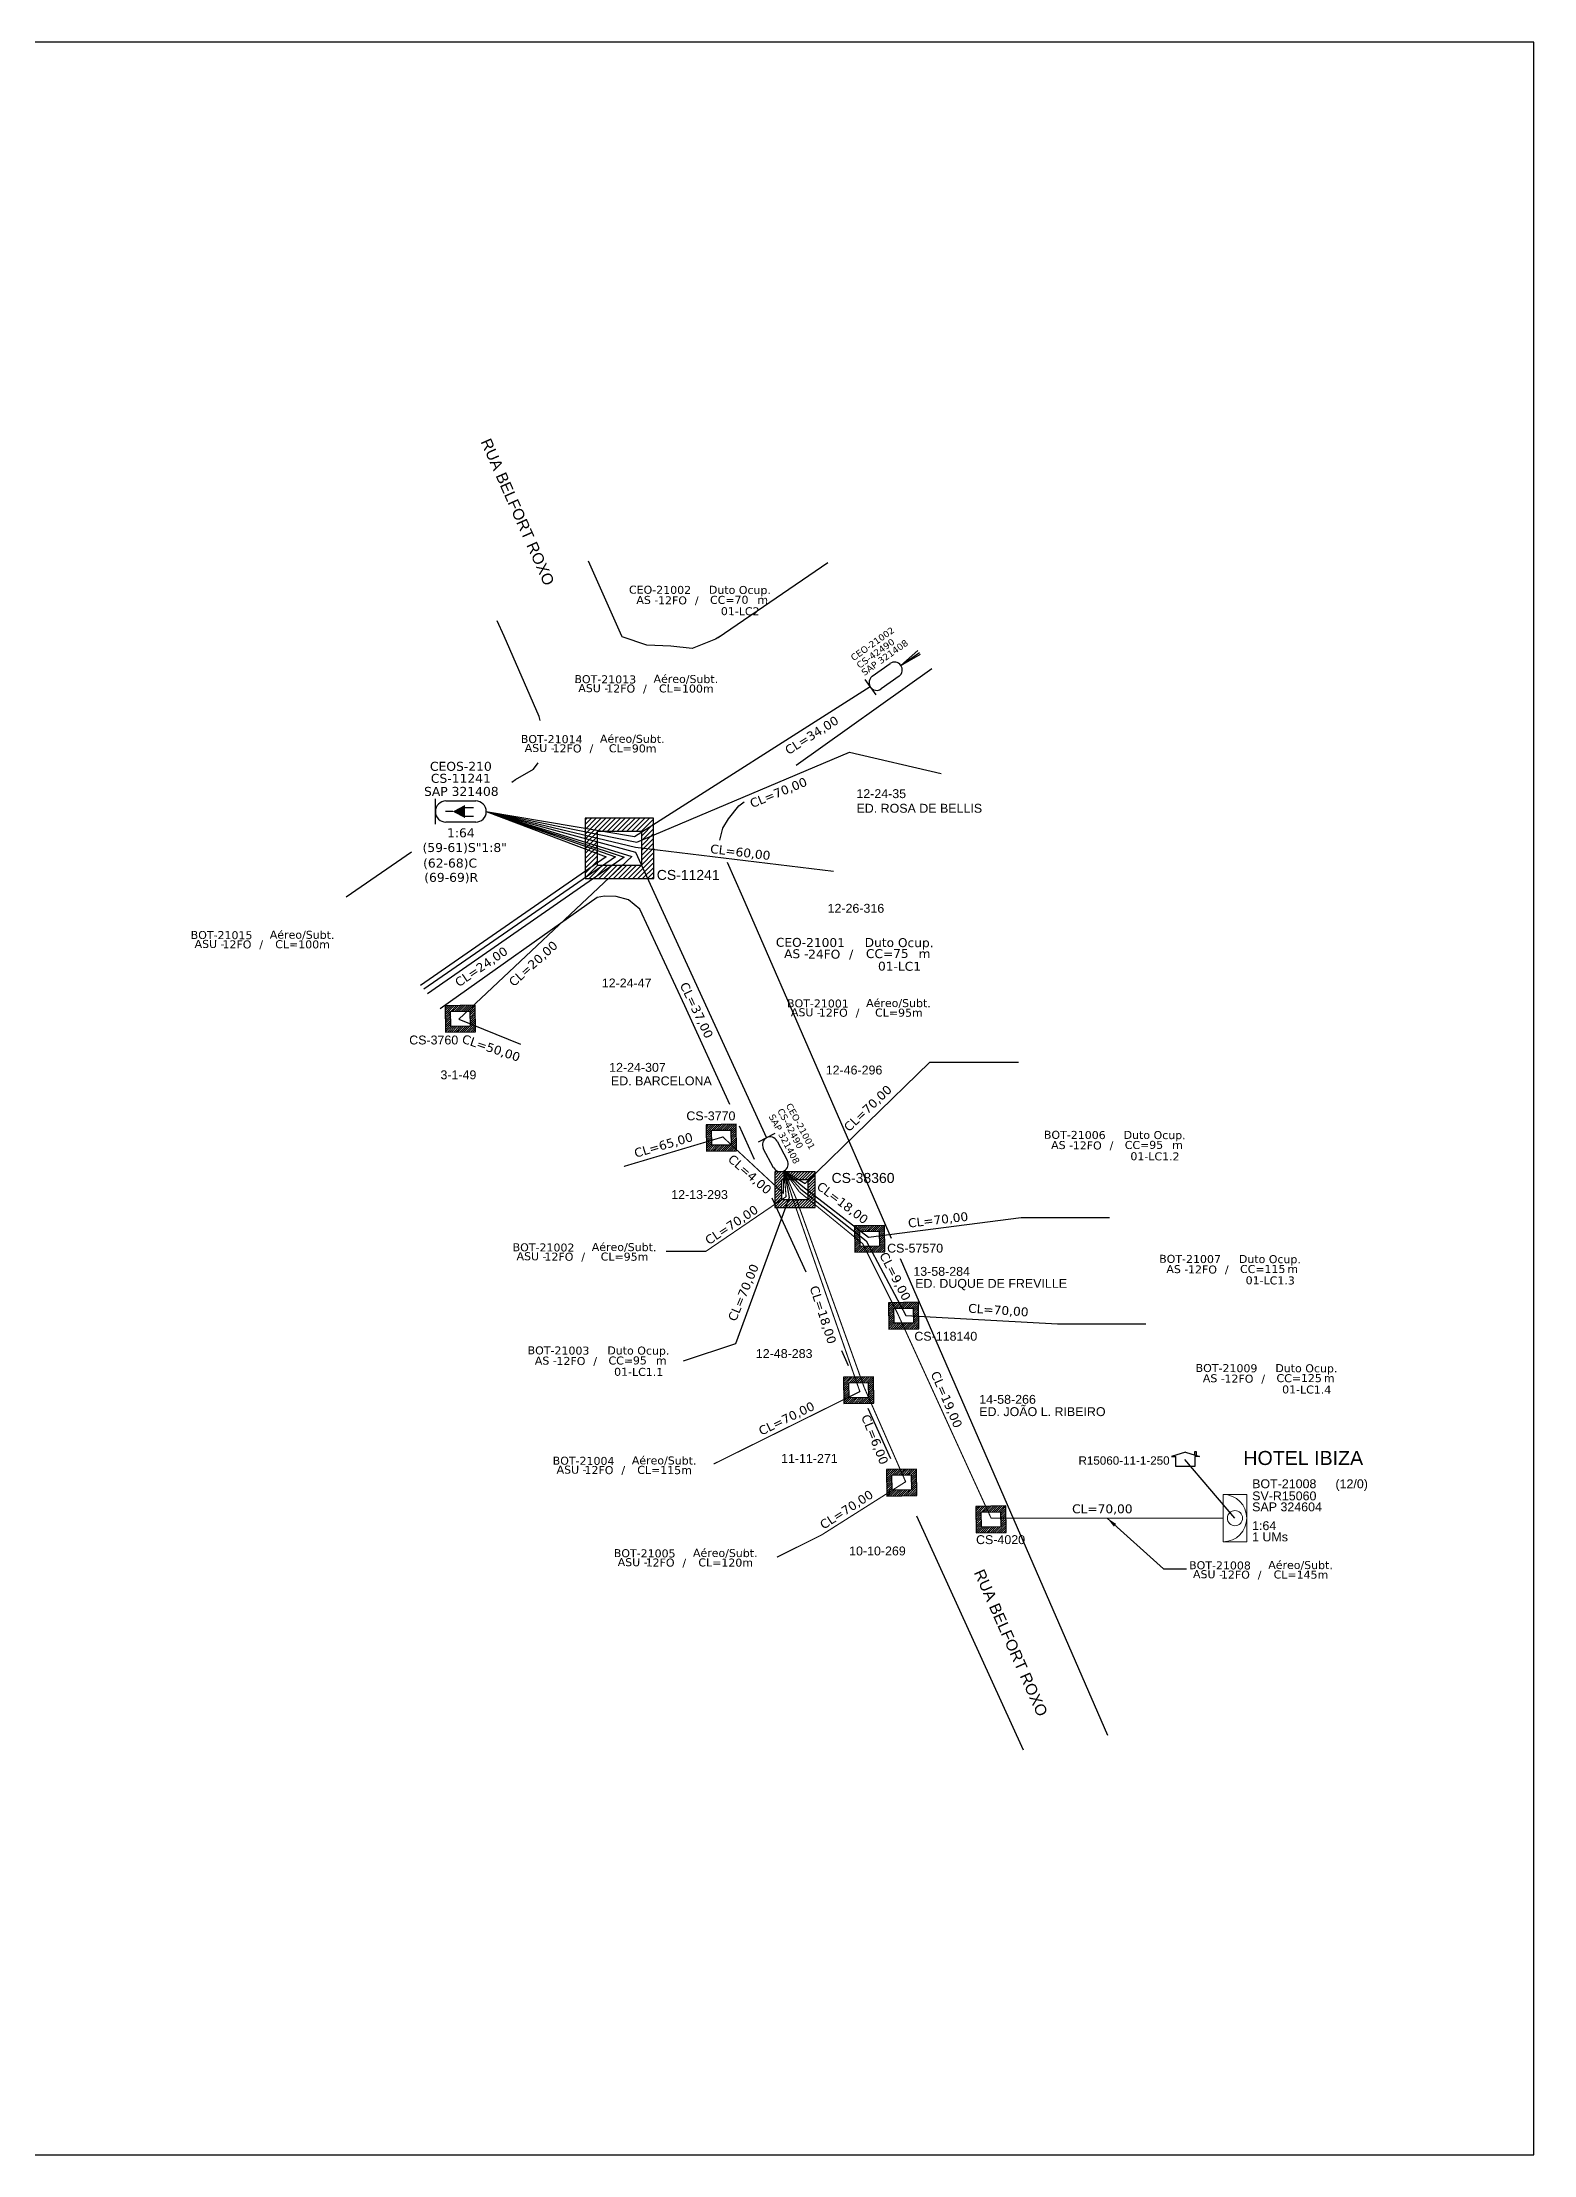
# Model space of a CAD drawing. Extents: x -89 to 1641, y 705 to 1299.
# Drawn here: x 330 to 749, y 705 to 1299 of the extents above; entities that cross this region are included whole.
import ezdxf
from ezdxf.enums import TextEntityAlignment as Align

# ---------------------------------------------------------------- set-up
doc = ezdxf.new("R2010")
doc.units = 0
for name, color, linetype in [('10.1-Caixas Subterrâneas', 5, 'Continuous'), ('20.4-CEOS', 1, 'Continuous'), ('20.5-CEO', 1, 'Continuous'), ('CAP_A_INSTALAR', 1, 'Continuous'), ('CELULAS_GPON', 7, 'Continuous'), ('label_cabos', 7, 'Continuous'), ('Legenda', 1, 'Continuous'), ('LOGRADOURO', 5, 'Continuous'), ('MUB', 252, 'Continuous'), ('surveys', 7, 'Continuous'), ('surveys legendas', 7, 'Continuous')]:
    doc.layers.add(name, color=color, linetype=linetype)
doc.layers.add("20.0-LEGENDA DOS CDO'S", color=1, linetype='Continuous', lineweight=0)
doc.layers.add('20.1-CDO_INTERIOR', color=1, linetype='Continuous', lineweight=0)
doc.layers.add('EXTRA', color=50, linetype='Continuous', plot=False)
doc.styles.add('ARIAL', font='arial.ttf')
doc.styles.add('siredit', font='verdana.ttf')
doc.styles.get("Standard").update_dxf_attribs({"font": 'arial.ttf'})
doc.linetypes.add('FENCELINE1', pattern='A,0.25,-0.1,[133,ltypeshp.shx,S=0.1,R=0,X=-0.1,Y=0],-0.1,1', length=1.45)
doc.dimstyles.get("Standard").update_dxf_attribs({"dimtxt": 0.18, "dimasz": 0.18, "dimexe": 0.18, "dimexo": 0.0625, "dimgap": 0.09, "dimtad": 0, "dimtih": 1, "dimtoh": 1, "dimdec": 4, "dimzin": 0, "dimdsep": 46, "dimtxsty": 'Standard', "dimcen": 0.09, "dimadec": 0, "dimazin": 0, "dimtfac": 1, "dimtdec": 4, "dimtofl": 0, "dimtmove": 0, "dimatfit": 3, "dimfxl": 0, "dimtolj": 1, "dimtzin": 0, "dimarcsym": 0})

# ---------------------------------------------------------------- blocks, each defined once
blk = doc.blocks.new('*X10')
at = {"color": 0, "linetype": 'Continuous'}
for p, q in [((-1.25, 0.34099), (-0.49099, 1.1)), ((-1.25, 0.517767), (-0.667767, 1.1)), ((-1.25, 0.694544), (-0.844544, 1.1)), ((-1.25, 0.87132), (-1.02132, 1.1)), ((-1.25, 1.048097), (-1.198097, 1.1)), ((-0.789214, 0.625), (-0.314214, 1.1)), ((-0.612437, 0.625), (-0.137437, 1.1)), ((-0.43566, 0.625), (0.03934, 1.1)), ((-0.258883, 0.625), (0.216117, 1.1)), ((-0.082107, 0.625), (0.392893, 1.1)), ((0.09467, 0.625), (0.56967, 1.1)), ((0.271447, 0.625), (0.746447, 1.1)), ((0.448223, 0.625), (0.923223, 1.1)), ((0.625, 0.625), (1.1, 1.1)), ((0.801777, 0.625), (1.25, 1.073223)), ((0.8035, 0.449947), (1.25, 0.896447)), ((-1.25, 0.164214), (-0.8035, 0.610714)), ((-1.25, -0.012563), (-0.8035, 0.433937)), ((-1.25, -0.18934), (-0.8035, 0.25716)), ((-1.25, -0.366117), (-0.8035, 0.080383)), ((0.8035, 0.27317), (1.25, 0.71967)), ((0.8035, 0.096393), (1.25, 0.542893)), ((0.8035, -0.080383), (1.25, 0.366117)), ((0.8035, -0.25716), (1.25, 0.18934)), ((0.8035, -0.433937), (1.25, 0.012563)), ((-1.25, -0.542893), (-0.8035, -0.096393)), ((-1.25, -0.71967), (-0.8035, -0.27317)), ((-1.25, -0.896447), (-0.8035, -0.449947)), ((-1.25, -1.073223), (-0.801777, -0.625)), ((-1.1, -1.1), (-0.625, -0.625)), ((-0.923223, -1.1), (-0.448223, -0.625)), ((-0.746447, -1.1), (-0.271447, -0.625)), ((-0.56967, -1.1), (-0.09467, -0.625)), ((-0.392893, -1.1), (0.082107, -0.625)), ((-0.216117, -1.1), (0.258883, -0.625)), ((-0.03934, -1.1), (0.43566, -0.625)), ((0.137437, -1.1), (0.612437, -0.625)), ((0.314214, -1.1), (0.789214, -0.625)), ((0.49099, -1.1), (1.25, -0.34099)), ((0.667767, -1.1), (1.25, -0.517767)), ((0.8035, -0.610714), (1.25, -0.164214)), ((0.844544, -1.1), (1.25, -0.694544)), ((1.02132, -1.1), (1.25, -0.87132)), ((1.198097, -1.1), (1.25, -1.048097))]:
    blk.add_line(p, q, dxfattribs=at)
blk = doc.blocks.new('MANHOLE_MQ')
at = {"color": 0, "linetype": 'Continuous'}
for p, q in [((0.00000623, 0.00000569), (-0.00000627, 0.00000569)), ((-0.00000627, 0.00000569), (-0.00000627, -0.00000531)), ((0.00000623, -0.00000531), (0.00000623, 0.00000569)), ((-0.00000404, 0.00000331), (0.00000399, 0.00000331)), ((-0.00000404, -0.00000294), (-0.00000404, 0.00000331)), ((0.00000399, 0.00000331), (0.00000399, -0.00000294)), ((0.00000399, -0.00000294), (-0.00000404, -0.00000294)), ((0.00000399, -0.00000294), (0.00000399, -0.00000294)), ((-0.00000627, -0.00000531), (0.00000623, -0.00000531))]:
    blk.add_line(p, q, dxfattribs=at)
at = {"color": 0, "linetype": 'Continuous', "xscale": 5e-06, "yscale": 5e-06, "zscale": 1e-05}
blk.add_blockref('*X10', (-0.00000002, 0.00000019), dxfattribs=at)
blk = doc.blocks.new('*U16')
at = {"layer": '20.4-CEOS', "color": 7, "style": 'siredit'}
for tag, p in [('FIBRAS_SPLITTER', (0, 0)), ('FIBRAS_TOP_C', (0, -4.13)), ('RESERVA_FINAIS', (0, -5.46))]:
    blk.add_attdef(tag, p, '', height=1.01, dxfattribs=at)
for tag, p, flags in [('ID_ATIVIDADE', (0, -6.77), 3), ('FATOR', (0, -8.09), 1), ('QTDE', (0, -9.4), 1), ('FID', (0, -10.71), 1)]:
    blk.add_attdef(tag, p, '', height=1.01, dxfattribs=dict(at, flags=flags))
blk = doc.blocks.new('LEGENDA DOS CABOS')
at = {"layer": 'EXTRA', "color": 0, "style": 'siredit'}
for tag, p in [('ID', (4.6, 0.97)), ('XX', (9.03, 0.97))]:
    blk.add_attdef(tag, text='', height=0.48, rotation=359.69, dxfattribs=at).set_placement(p, align=Align.MIDDLE_CENTER)
at = {"layer": 'Legenda', "color": 0, "style": 'siredit'}
for tag, p in [('TIPO_CABO', (1.31, 0)), ('CABO', (4.69, -0.05)), ('/', (6.81, -0.05)), ('METROS', (10.03, -0.05))]:
    blk.add_attdef(tag, text='', height=0.8, rotation=359.69, dxfattribs=at).set_placement(p, align=Align.MIDDLE_CENTER)
blk = doc.blocks.new('Inst CB DT OCUP CFOA-SM-AS-80-TS-24')
at = {"layer": 'label_cabos', "color": 0, "style": 'siredit'}
for tag, flags, p in [('ID_ATIVIDADE', 3, (1.31, 2.67)), ('FATOR', 1, (11.56, 2.55))]:
    blk.add_attdef(tag, text='', height=1, rotation=359.69, dxfattribs=dict(at, flags=flags)).set_placement(p, align=Align.MIDDLE_CENTER)
for tag, p in [('TIPO_CABO', (1.76, 0)), ('DESTINO_CABO', (3.13, 1.26)), ('CABO', (4.69, -0.05)), ('/', (7.71, -0.05)), ('LANCE', (10.91, 0)), ('TIPO_CABO', (13.11, 1.24)), ('UND', (15.96, 0)), ('FID', (13.15, -1.41))]:
    blk.add_attdef(tag, text='', height=1, rotation=359.69, dxfattribs=at).set_placement(p, align=Align.MIDDLE_CENTER)
blk.add_attdef('QTDE', (12.43, -0.47), '', height=1, rotation=359.69, dxfattribs=at)
blk = doc.blocks.new('SURVEY_SURVEY')
for p, q in [((0, 0.0000152), (-0.0000151, 0.0000108)), ((-0.0000151, 0.0000108), (-0.0000104, 0.0000108)), ((-0.0000103, 0), (-0.0000103, 0.0000108)), ((0.0000103, 0), (-0.0000103, 0)), ((0, 0.0000152), (0.0000151, 0.0000108)), ((0.0000101, 0.0000159), (0.0000117, 0.0000159)), ((0.0000101, 0.0000123), (0.0000101, 0.0000159)), ((0.0000151, 0.0000108), (0.0000103, 0.0000108)), ((0.0000103, 0.0000108), (0.0000103, 0)), ((0.0000117, 0.0000159), (0.0000117, 0.0000119))]:
    blk.add_line(p, q)

msp = doc.modelspace()

# ---------------------------------------------------------------- linework, layer by layer
msp.add_lwpolyline([(-89.32, 705.02), (749.25, 705.02), (749.25, 1299.02), (-89.32, 1299.02), (-89.32, 705.02)])
at = {"color": 4, "ltscale": 0.5, "elevation": 0.31}
msp.add_lwpolyline([(665.26, 884.03), (651.15, 900.47)], dxfattribs=at)
at = {"layer": '20.1-CDO_INTERIOR', "color": 1, "lineweight": 18, "elevation": 0.31}
msp.add_lwpolyline([(668.58, 877.39), (668.58, 890.67), (661.94, 890.68), (661.93, 877.4)], close=True, dxfattribs=at)
at = {"layer": '20.1-CDO_INTERIOR', "color": 1, "lineweight": 18}
msp.add_circle((665.26, 884.03, 0.31), 2.13, dxfattribs=at)
msp.add_arc((661.94, 884.04, 0.31), 6.64, 269.97241, 89.97241, dxfattribs=at)
at = {"layer": '20.4-CEOS', "color": 7}
for p, q in [((443.46, 1085.69), (451.82, 1085.69)), ((451.82, 1079.73), (443.46, 1079.73))]:
    msp.add_line(p, q, dxfattribs=at)
for points in [[(440.48, 1079.12), (440.48, 1086.3)], [(445.34, 1082.71), (443.33, 1082.71)], [(448.63, 1083.89), (451.17, 1083.89)], [(448.63, 1081.41), (451.17, 1081.41)]]:
    msp.add_lwpolyline(points, dxfattribs=at)
msp.add_lwpolyline([(445.34, 1082.71, 0, 3.68, 0), (448.79, 1082.71, 3.68, 3.68, 0)], format="xyseb", dxfattribs=at)
for centre, start, end in [((443.46, 1082.71), 90, 270), ((451.82, 1082.71), 270, 90)]:
    msp.add_arc(centre, 2.98, start, end, dxfattribs=at)
at = {"layer": '20.5-CEO', "color": 7}
for p, q in [((563.29, 1120.75), (568.29, 1124.31)), ((570.82, 1120.75), (565.82, 1117.19))]:
    msp.add_line(p, q, dxfattribs=at)
at = {"layer": '20.5-CEO', "color": 5}
for p, q in [((535.56, 982.57), (532.66, 987.98)), ((536.52, 990.05), (539.41, 984.64))]:
    msp.add_line(p, q, dxfattribs=at)
at = {"layer": '20.5-CEO', "color": 7}
msp.add_lwpolyline([(561.24, 1119.85), (564.3, 1115.55)], dxfattribs=at)
at = {"layer": '20.5-CEO', "color": 5}
msp.add_lwpolyline([(535.88, 992.19), (531.23, 989.7)], dxfattribs=at)
at = {"layer": '20.5-CEO', "color": 7}
for centre, start, end in [((569.55, 1122.53), 305.45351, 125.45351), ((564.56, 1118.97), 125.45351, 305.45351)]:
    msp.add_arc(centre, 2.19, start, end, dxfattribs=at)
at = {"layer": '20.5-CEO', "color": 5}
for centre, start, end in [((534.59, 989.02), 28.15027, 208.15027), ((537.49, 983.61), 208.15027, 28.15027)]:
    msp.add_arc(centre, 2.19, start, end, dxfattribs=at)
at = {"layer": 'CAP_A_INSTALAR', "color": 7, "linetype": 'FENCELINE1', "ltscale": 5, "elevation": 0.31}
for points in [[(571.34, 1123.8), (576.09, 1127.97)], [(571.34, 1123.8), (576.53, 1127.41)], [(454.8, 1082.71), (496.48, 1075.68), (562.67, 1117.86)], [(454.8, 1082.71), (488.53, 1070.02), (436.28, 1033.83)], [(454.8, 1082.71), (496.76, 1071.28), (533.57, 990.95)], [(538.52, 981.68), (544.47, 978.1), (579.52, 1012.26), (604.45, 1012.27)], [(538.52, 981.68), (539.97, 974.16), (524.87, 933.06), (510.18, 928.16)], [(538.49, 981.66), (543.73, 977.31), (562.24, 963.05), (605.14, 968.53), (629.99, 968.53)], [(538.52, 981.68), (543.2, 976.5), (561.58, 961.97), (572.73, 940.96), (615.39, 938.65), (640.24, 938.65)]]:
    msp.add_lwpolyline(points, dxfattribs=at)
at = {"layer": 'CAP_A_INSTALAR', "color": 8, "linetype": 'FENCELINE1', "ltscale": 5, "elevation": 0.31}
for points in [[(571.34, 1123.8), (576.9, 1126.94)], [(454.8, 1082.71), (497.13, 1074.11), (556.85, 1099.44), (582.63, 1093.42)], [(454.8, 1082.71), (491.09, 1069.96), (437.19, 1032.75)], [(454.8, 1082.71), (493.57, 1069.85), (438.29, 1031.44)], [(454.8, 1082.71), (495.72, 1070.1), (447.08, 1024.29), (464.43, 1017.32)], [(454.8, 1082.71), (496.76, 1072.68), (552.39, 1065.99)]]:
    msp.add_lwpolyline(points, dxfattribs=at)
at = {"layer": 'CAP_A_INSTALAR', "color": 8, "linetype": 'FENCELINE1', "ltscale": 2, "const_width": 0.312, "elevation": 0.31}
for points in [[(538.49, 981.66), (538.28, 975.39), (521.29, 991.21), (493.47, 982.92)], [(538.49, 981.66), (539.07, 974.42), (516.52, 959.05), (505.27, 959.05)], [(538.49, 981.66), (540.83, 974.17), (559.81, 919.61), (518.72, 899.25)], [(538.52, 981.68), (541.75, 974.27), (561.05, 920.72), (572.68, 894.26), (548.99, 879.26)], [(548.99, 879.26), (536.51, 873.06)]]:
    msp.add_lwpolyline(points, dxfattribs=at)
at = {"layer": 'CAP_A_INSTALAR', "color": 1, "linetype": 'FENCELINE1', "ltscale": 5, "const_width": 0.312, "elevation": 0.31}
for points in [[(538.49, 981.66), (542.76, 975.8), (560.58, 961.22), (570.45, 941.49), (596.69, 884.04)], [(596.69, 884.04), (661.94, 884.04)]]:
    msp.add_lwpolyline(points, dxfattribs=at)
at = {"layer": 'MUB'}
for points in [[(492.86, 1132.03), (483.53, 1153.07)], [(550.82, 1152.6), (519.93, 1131.59)], [(459.77, 1132.03), (457.88, 1136.38)], [(469.9, 1108.33), (469.64, 1109.43), (459.77, 1132.03)], [(520.61, 1132.03), (519.25, 1131.15), (512.64, 1128.54), (506.67, 1129.18), (499.93, 1129.45), (492.97, 1131.79), (492.86, 1132.03)], [(541.9, 1095.77), (580.04, 1122.93)], [(461.99, 1091), (463.03, 1091.73), (468.02, 1094.61), (469.38, 1096.42)], [(520.48, 1074.7), (521.3, 1078), (522.85, 1080.69), (525.78, 1084.29)], [(525.78, 1084.29), (527.33, 1085.4)], [(415.39, 1058.71), (433.73, 1071.42)], [(568.7, 962.67), (526.93, 1058.67), (522.63, 1068.37)], [(523.21, 1000.32), (510.56, 1028.1), (497.98, 1055.29), (494.73, 1057.87), (491.32, 1058.83), (488.01, 1058.89), (485.96, 1058.54), (441.86, 1027.19)], [(530.23, 984.89), (525.97, 994.25)], [(544.67, 953.16), (535.19, 973.98)], [(629.52, 822.91), (571.2, 956.95)], [(556.66, 926.81), (554.73, 931.05)], [(568.52, 900.75), (562.1, 914.86)], [(605.82, 818.81), (575.87, 884.6)]]:
    msp.add_lwpolyline(points, dxfattribs=at)

# ---------------------------------------------------------------- block references
at = {"layer": '10.1-Caixas Subterrâneas', "color": 30}
for p, xscale, yscale, zscale, rotation in [((492.18, 1072.63), 1540905.284499836, 1540905.284499837, 1540905.284499837, 180.0191175169922), ((447.49, 1024.58), 675391.3147051662, 675391.314705166, 675391.314705166, 180.7559824657938), ((520.85, 991.13), 675391.3147051662, 675391.314705166, 675391.314705166, 180.7559824657938), ((541.54, 976.53), 911778.2748519746, 911778.2748519746, 911778.2748519746, 180.0191175169922), ((562.55, 962.7), 675391.3147051662, 675391.314705166, 675391.314705166, 180.7559824657938), ((572.12, 941.08), 675391.3147051662, 675391.314705166, 675391.314705166, 180.7559824657938), ((559.45, 920.15), 675391.3147051662, 675391.314705166, 675391.314705166, 180.7559824657938), ((571.52, 894.15), 675391.3147051662, 675391.314705166, 675391.314705166, 180.7559824657938), ((596.65, 883.8), 675391.3147051662, 675391.314705166, 675391.314705166, 180.7559824657938)]:
    msp.add_blockref('MANHOLE_MQ', p, dxfattribs=dict(at, xscale=xscale, yscale=yscale, zscale=zscale, rotation=rotation))
at = {"layer": '20.4-CEOS', "color": 0, "lineweight": 0}
ref = msp.add_blockref('*U16', (436.86, 1071.33), dxfattribs=dict(at, xscale=2.5, yscale=2.5, zscale=2.5))
ref.add_attrib('FIBRAS_SPLITTER', '(59-61)S"1:8"', (436.86, 1071.33), dxfattribs={"color": 7, "height": 2.5242, "style": 'siredit'})
ref.add_attrib('FIBRAS_TOP_C', '(62-68)C', (437.02, 1066.96), dxfattribs={"color": 7, "height": 2.524, "style": 'siredit'})
ref.add_attrib('RESERVA_FINAIS', '(69-69)R', (437.34, 1062.94), dxfattribs={"color": 7, "height": 2.524, "style": 'siredit'})
at = {"layer": 'label_cabos', "color": 0, "lineweight": 0}
ref = msp.add_blockref('Inst CB DT OCUP CFOA-SM-AS-80-TS-24', (496.59, 1142.22), dxfattribs=dict(at, xscale=2.25, yscale=2.25, zscale=2.25))
ref.add_attrib('DESTINO_CABO', 'CEO-21002', dxfattribs={"color": 0, "height": 2.25, "rotation": 359.69001, "style": 'siredit'}).set_placement((503.64, 1145.06), align=Align.MIDDLE_CENTER)
ref.add_attrib('CABO', '12FO', dxfattribs={"color": 0, "height": 2.25, "rotation": 359.69001, "style": 'siredit'}).set_placement((507.14, 1142.1), align=Align.MIDDLE_CENTER)
ref.add_attrib('TIPO_CABO', 'Duto Ocup.', dxfattribs={"color": 0, "height": 2.25, "rotation": 359.69001, "style": 'siredit'}).set_placement((526.09, 1145.02), align=Align.MIDDLE_CENTER)
ref.add_attrib('/', '/', dxfattribs={"color": 0, "height": 2.25, "rotation": 359.69001, "style": 'siredit'}).set_placement((513.95, 1142.1), align=Align.MIDDLE_CENTER)
ref.add_attrib('TIPO_CABO', 'AS - ', dxfattribs={"color": 0, "height": 2.25, "rotation": 359.69001, "style": 'siredit'}).set_placement((500.56, 1142.21), align=Align.MIDDLE_CENTER)
ref.add_attrib('FID', '01-LC2', dxfattribs={"color": 0, "height": 2.25, "rotation": 359.69001, "style": 'siredit'}).set_placement((526.17, 1139.04), align=Align.MIDDLE_CENTER)
ref.add_attrib('LANCE', 'CC=', dxfattribs={"color": 0, "height": 2.25, "rotation": 359.69001, "style": 'siredit'}).set_placement((521.14, 1142.22), align=Align.MIDDLE_CENTER)
ref.add_attrib('QTDE', '70', (524.56, 1141.15), dxfattribs={"color": 0, "height": 2.25, "rotation": 359.69001, "style": 'siredit'})
ref.add_attrib('UND', 'm', dxfattribs={"color": 0, "height": 2.25, "rotation": 359.69001, "style": 'siredit'}).set_placement((532.51, 1142.22), align=Align.MIDDLE_CENTER)
ref = msp.add_blockref('LEGENDA DOS CABOS', (478.71, 1116.23), dxfattribs=dict(at, xscale=2.25, yscale=2.25, zscale=2.25))
ref.add_attrib('ID', 'BOT-21013', dxfattribs={"color": 0, "height": 2.25, "rotation": 359.69001, "style": 'siredit'}).set_placement((488.25, 1119.9), align=Align.MIDDLE_CENTER)
ref.add_attrib('CABO', '12FO', dxfattribs={"color": 0, "height": 2.25, "rotation": 359.69001, "style": 'siredit'}).set_placement((492.58, 1117.3), align=Align.MIDDLE_CENTER)
ref.add_attrib('METROS', 'CL=100m', dxfattribs={"color": 0, "height": 2.25, "rotation": 359.69001, "style": 'siredit'}).set_placement((511.02, 1117.3), align=Align.MIDDLE_CENTER)
ref.add_attrib('XX', 'Aéreo/Subt.', dxfattribs={"color": 0, "height": 2.25, "rotation": 359.69001, "style": 'siredit'}).set_placement((510.9, 1119.99), align=Align.MIDDLE_CENTER)
ref.add_attrib('/', '/', dxfattribs={"color": 0, "height": 2.25, "rotation": 359.69001, "style": 'siredit'}).set_placement((499.39, 1117.3), align=Align.MIDDLE_CENTER)
ref.add_attrib('TIPO_CABO', 'ASU -', dxfattribs={"color": 0, "height": 2.25, "rotation": 359.69001, "style": 'siredit'}).set_placement((484.87, 1117.4), align=Align.MIDDLE_CENTER)
ref = msp.add_blockref('LEGENDA DOS CABOS', (463.64, 1099.4), dxfattribs=dict(at, xscale=2.25, yscale=2.25, zscale=2.25))
ref.add_attrib('ID', 'BOT-21014', dxfattribs={"color": 0, "height": 2.25, "rotation": 359.69001, "style": 'siredit'}).set_placement((473.18, 1103.07), align=Align.MIDDLE_CENTER)
ref.add_attrib('CABO', '12FO', dxfattribs={"color": 0, "height": 2.25, "rotation": 359.69001, "style": 'siredit'}).set_placement((477.5, 1100.47), align=Align.MIDDLE_CENTER)
ref.add_attrib('METROS', 'CL=90m', dxfattribs={"color": 0, "height": 2.25, "rotation": 359.69001, "style": 'siredit'}).set_placement((495.94, 1100.47), align=Align.MIDDLE_CENTER)
ref.add_attrib('XX', 'Aéreo/Subt.', dxfattribs={"color": 0, "height": 2.25, "rotation": 359.69001, "style": 'siredit'}).set_placement((495.83, 1103.17), align=Align.MIDDLE_CENTER)
ref.add_attrib('/', '/', dxfattribs={"color": 0, "height": 2.25, "rotation": 359.69001, "style": 'siredit'}).set_placement((484.32, 1100.47), align=Align.MIDDLE_CENTER)
ref.add_attrib('TIPO_CABO', 'ASU -', dxfattribs={"color": 0, "height": 2.25, "rotation": 359.69001, "style": 'siredit'}).set_placement((469.8, 1100.58), align=Align.MIDDLE_CENTER)
ref = msp.add_blockref('LEGENDA DOS CABOS', (370.83, 1044.3), dxfattribs=dict(at, xscale=2.25, yscale=2.25, zscale=2.25))
ref.add_attrib('ID', 'BOT-21015', dxfattribs={"color": 0, "height": 2.25, "rotation": 359.69001, "style": 'siredit'}).set_placement((380.37, 1047.97), align=Align.MIDDLE_CENTER)
ref.add_attrib('CABO', '12FO', dxfattribs={"color": 0, "height": 2.25, "rotation": 359.69001, "style": 'siredit'}).set_placement((384.7, 1045.37), align=Align.MIDDLE_CENTER)
ref.add_attrib('METROS', 'CL=100m', dxfattribs={"color": 0, "height": 2.25, "rotation": 359.69001, "style": 'siredit'}).set_placement((403.14, 1045.37), align=Align.MIDDLE_CENTER)
ref.add_attrib('XX', 'Aéreo/Subt.', dxfattribs={"color": 0, "height": 2.25, "rotation": 359.69001, "style": 'siredit'}).set_placement((403.02, 1048.07), align=Align.MIDDLE_CENTER)
ref.add_attrib('/', '/', dxfattribs={"color": 0, "height": 2.25, "rotation": 359.69001, "style": 'siredit'}).set_placement((391.51, 1045.37), align=Align.MIDDLE_CENTER)
ref.add_attrib('TIPO_CABO', 'ASU -', dxfattribs={"color": 0, "height": 2.25, "rotation": 359.69001, "style": 'siredit'}).set_placement((377, 1045.48), align=Align.MIDDLE_CENTER)
ref = msp.add_blockref('Inst CB DT OCUP CFOA-SM-AS-80-TS-24', (538.08, 1042.74), dxfattribs=dict(at, xscale=2.5, yscale=2.5, zscale=2.5))
ref.add_attrib('DESTINO_CABO', 'CEO-21001', dxfattribs={"color": 0, "height": 2.5, "rotation": 359.69001, "style": 'siredit'}).set_placement((545.9, 1045.9), align=Align.MIDDLE_CENTER)
ref.add_attrib('CABO', '24FO', dxfattribs={"color": 0, "height": 2.5, "rotation": 359.69001, "style": 'siredit'}).set_placement((549.79, 1042.61), align=Align.MIDDLE_CENTER)
ref.add_attrib('TIPO_CABO', 'Duto Ocup.', dxfattribs={"color": 0, "height": 2.5, "rotation": 359.69001, "style": 'siredit'}).set_placement((570.85, 1045.86), align=Align.MIDDLE_CENTER)
ref.add_attrib('/', '/', dxfattribs={"color": 0, "height": 2.5, "rotation": 359.69001, "style": 'siredit'}).set_placement((557.36, 1042.61), align=Align.MIDDLE_CENTER)
ref.add_attrib('TIPO_CABO', 'AS - ', dxfattribs={"color": 0, "height": 2.5, "rotation": 359.69001, "style": 'siredit'}).set_placement((542.48, 1042.73), align=Align.MIDDLE_CENTER)
ref.add_attrib('FID', '01-LC1', dxfattribs={"color": 0, "height": 2.5, "rotation": 359.69001, "style": 'siredit'}).set_placement((570.95, 1039.21), align=Align.MIDDLE_CENTER)
ref.add_attrib('LANCE', 'CC=', dxfattribs={"color": 0, "height": 2.5, "rotation": 359.69001, "style": 'siredit'}).set_placement((565.35, 1042.75), align=Align.MIDDLE_CENTER)
ref.add_attrib('QTDE', '75', (569.15, 1041.56), dxfattribs={"color": 0, "height": 2.5, "rotation": 359.69001, "style": 'siredit'})
ref.add_attrib('UND', 'm', dxfattribs={"color": 0, "height": 2.5, "rotation": 359.69001, "style": 'siredit'}).set_placement((577.99, 1042.75), align=Align.MIDDLE_CENTER)
ref = msp.add_blockref('LEGENDA DOS CABOS', (538.47, 1025.09), dxfattribs=dict(at, xscale=2.25, yscale=2.25, zscale=2.25))
ref.add_attrib('ID', 'BOT-21001', dxfattribs={"color": 0, "height": 2.25, "rotation": 359.69001, "style": 'siredit'}).set_placement((548.01, 1028.76), align=Align.MIDDLE_CENTER)
ref.add_attrib('CABO', '12FO', dxfattribs={"color": 0, "height": 2.25, "rotation": 359.69001, "style": 'siredit'}).set_placement((552.34, 1026.16), align=Align.MIDDLE_CENTER)
ref.add_attrib('METROS', 'CL=95m', dxfattribs={"color": 0, "height": 2.25, "rotation": 359.69001, "style": 'siredit'}).set_placement((570.78, 1026.16), align=Align.MIDDLE_CENTER)
ref.add_attrib('XX', 'Aéreo/Subt.', dxfattribs={"color": 0, "height": 2.25, "rotation": 359.69001, "style": 'siredit'}).set_placement((570.66, 1028.86), align=Align.MIDDLE_CENTER)
ref.add_attrib('/', '/', dxfattribs={"color": 0, "height": 2.25, "rotation": 359.69001, "style": 'siredit'}).set_placement((559.15, 1026.16), align=Align.MIDDLE_CENTER)
ref.add_attrib('TIPO_CABO', 'ASU -', dxfattribs={"color": 0, "height": 2.25, "rotation": 359.69001, "style": 'siredit'}).set_placement((544.64, 1026.27), align=Align.MIDDLE_CENTER)
ref = msp.add_blockref('Inst CB DT OCUP CFOA-SM-AS-80-TS-24', (613.18, 988.94), dxfattribs=dict(at, xscale=2.25, yscale=2.25, zscale=2.25))
ref.add_attrib('DESTINO_CABO', 'BOT-21006', dxfattribs={"color": 0, "height": 2.25, "rotation": 359.69001, "style": 'siredit'}).set_placement((620.23, 991.78), align=Align.MIDDLE_CENTER)
ref.add_attrib('CABO', '12FO', dxfattribs={"color": 0, "height": 2.25, "rotation": 359.69001, "style": 'siredit'}).set_placement((623.73, 988.83), align=Align.MIDDLE_CENTER)
ref.add_attrib('TIPO_CABO', 'Duto Ocup.', dxfattribs={"color": 0, "height": 2.25, "rotation": 359.69001, "style": 'siredit'}).set_placement((642.68, 991.75), align=Align.MIDDLE_CENTER)
ref.add_attrib('/', '/', dxfattribs={"color": 0, "height": 2.25, "rotation": 359.69001, "style": 'siredit'}).set_placement((630.54, 988.83), align=Align.MIDDLE_CENTER)
ref.add_attrib('TIPO_CABO', 'AS - ', dxfattribs={"color": 0, "height": 2.25, "rotation": 359.69001, "style": 'siredit'}).set_placement((617.15, 988.93), align=Align.MIDDLE_CENTER)
ref.add_attrib('FID', '01-LC1.2', dxfattribs={"color": 0, "height": 2.25, "rotation": 359.69001, "style": 'siredit'}).set_placement((642.77, 985.76), align=Align.MIDDLE_CENTER)
ref.add_attrib('LANCE', 'CC=', dxfattribs={"color": 0, "height": 2.25, "rotation": 359.69001, "style": 'siredit'}).set_placement((637.73, 988.95), align=Align.MIDDLE_CENTER)
ref.add_attrib('QTDE', '95', (641.15, 987.88), dxfattribs={"color": 0, "height": 2.25, "rotation": 359.69001, "style": 'siredit'})
ref.add_attrib('UND', 'm', dxfattribs={"color": 0, "height": 2.25, "rotation": 359.69001, "style": 'siredit'}).set_placement((649.1, 988.95), align=Align.MIDDLE_CENTER)
ref = msp.add_blockref('LEGENDA DOS CABOS', (461.34, 956.48), dxfattribs=dict(at, xscale=2.25, yscale=2.25, zscale=2.25))
ref.add_attrib('ID', 'BOT-21002', dxfattribs={"color": 0, "height": 2.25, "rotation": 359.69001, "style": 'siredit'}).set_placement((470.88, 960.15), align=Align.MIDDLE_CENTER)
ref.add_attrib('CABO', '12FO', dxfattribs={"color": 0, "height": 2.25, "rotation": 359.69001, "style": 'siredit'}).set_placement((475.21, 957.55), align=Align.MIDDLE_CENTER)
ref.add_attrib('METROS', 'CL=95m', dxfattribs={"color": 0, "height": 2.25, "rotation": 359.69001, "style": 'siredit'}).set_placement((493.65, 957.55), align=Align.MIDDLE_CENTER)
ref.add_attrib('XX', 'Aéreo/Subt.', dxfattribs={"color": 0, "height": 2.25, "rotation": 359.69001, "style": 'siredit'}).set_placement((493.53, 960.25), align=Align.MIDDLE_CENTER)
ref.add_attrib('/', '/', dxfattribs={"color": 0, "height": 2.25, "rotation": 359.69001, "style": 'siredit'}).set_placement((482.02, 957.55), align=Align.MIDDLE_CENTER)
ref.add_attrib('TIPO_CABO', 'ASU -', dxfattribs={"color": 0, "height": 2.25, "rotation": 359.69001, "style": 'siredit'}).set_placement((467.51, 957.66), align=Align.MIDDLE_CENTER)
ref = msp.add_blockref('Inst CB DT OCUP CFOA-SM-AS-80-TS-24', (645.58, 954.06), dxfattribs=dict(at, xscale=2.25, yscale=2.25, zscale=2.25))
ref.add_attrib('DESTINO_CABO', 'BOT-21007', dxfattribs={"color": 0, "height": 2.25, "rotation": 359.69001, "style": 'siredit'}).set_placement((652.63, 956.9), align=Align.MIDDLE_CENTER)
ref.add_attrib('CABO', '12FO', dxfattribs={"color": 0, "height": 2.25, "rotation": 359.69001, "style": 'siredit'}).set_placement((656.13, 953.95), align=Align.MIDDLE_CENTER)
ref.add_attrib('TIPO_CABO', 'Duto Ocup.', dxfattribs={"color": 0, "height": 2.25, "rotation": 359.69001, "style": 'siredit'}).set_placement((675.08, 956.86), align=Align.MIDDLE_CENTER)
ref.add_attrib('/', '/', dxfattribs={"color": 0, "height": 2.25, "rotation": 359.69001, "style": 'siredit'}).set_placement((662.94, 953.95), align=Align.MIDDLE_CENTER)
ref.add_attrib('TIPO_CABO', 'AS - ', dxfattribs={"color": 0, "height": 2.25, "rotation": 359.69001, "style": 'siredit'}).set_placement((649.55, 954.05), align=Align.MIDDLE_CENTER)
ref.add_attrib('FID', '01-LC1.3', dxfattribs={"color": 0, "height": 2.25, "rotation": 359.69001, "style": 'siredit'}).set_placement((675.17, 950.88), align=Align.MIDDLE_CENTER)
ref.add_attrib('LANCE', 'CC=', dxfattribs={"color": 0, "height": 2.25, "rotation": 359.69001, "style": 'siredit'}).set_placement((670.13, 954.07), align=Align.MIDDLE_CENTER)
ref.add_attrib('QTDE', '115', (673.55, 952.99), dxfattribs={"color": 0, "height": 2.25, "rotation": 359.69001, "style": 'siredit'})
ref.add_attrib('UND', 'm', dxfattribs={"color": 0, "height": 2.25, "rotation": 359.69001, "style": 'siredit'}).set_placement((681.5, 954.07), align=Align.MIDDLE_CENTER)
ref = msp.add_blockref('Inst CB DT OCUP CFOA-SM-AS-80-TS-24', (468.05, 928.33), dxfattribs=dict(at, xscale=2.25, yscale=2.25, zscale=2.25))
ref.add_attrib('DESTINO_CABO', 'BOT-21003', dxfattribs={"color": 0, "height": 2.25, "rotation": 359.69001, "style": 'siredit'}).set_placement((475.09, 931.17), align=Align.MIDDLE_CENTER)
ref.add_attrib('CABO', '12FO', dxfattribs={"color": 0, "height": 2.25, "rotation": 359.69001, "style": 'siredit'}).set_placement((478.59, 928.22), align=Align.MIDDLE_CENTER)
ref.add_attrib('TIPO_CABO', 'Duto Ocup.', dxfattribs={"color": 0, "height": 2.25, "rotation": 359.69001, "style": 'siredit'}).set_placement((497.54, 931.14), align=Align.MIDDLE_CENTER)
ref.add_attrib('/', '/', dxfattribs={"color": 0, "height": 2.25, "rotation": 359.69001, "style": 'siredit'}).set_placement((485.4, 928.22), align=Align.MIDDLE_CENTER)
ref.add_attrib('TIPO_CABO', 'AS - ', dxfattribs={"color": 0, "height": 2.25, "rotation": 359.69001, "style": 'siredit'}).set_placement((472.01, 928.32), align=Align.MIDDLE_CENTER)
ref.add_attrib('FID', '01-LC1.1', dxfattribs={"color": 0, "height": 2.25, "rotation": 359.69001, "style": 'siredit'}).set_placement((497.63, 925.15), align=Align.MIDDLE_CENTER)
ref.add_attrib('LANCE', 'CC=', dxfattribs={"color": 0, "height": 2.25, "rotation": 359.69001, "style": 'siredit'}).set_placement((492.59, 928.34), align=Align.MIDDLE_CENTER)
ref.add_attrib('QTDE', '95', (496.01, 927.27), dxfattribs={"color": 0, "height": 2.25, "rotation": 359.69001, "style": 'siredit'})
ref.add_attrib('UND', 'm', dxfattribs={"color": 0, "height": 2.25, "rotation": 359.69001, "style": 'siredit'}).set_placement((503.97, 928.34), align=Align.MIDDLE_CENTER)
ref = msp.add_blockref('Inst CB DT OCUP CFOA-SM-AS-80-TS-24', (655.83, 923.37), dxfattribs=dict(at, xscale=2.25, yscale=2.25, zscale=2.25))
ref.add_attrib('DESTINO_CABO', 'BOT-21009', dxfattribs={"color": 0, "height": 2.25, "rotation": 359.69001, "style": 'siredit'}).set_placement((662.88, 926.21), align=Align.MIDDLE_CENTER)
ref.add_attrib('CABO', '12FO', dxfattribs={"color": 0, "height": 2.25, "rotation": 359.69001, "style": 'siredit'}).set_placement((666.38, 923.25), align=Align.MIDDLE_CENTER)
ref.add_attrib('TIPO_CABO', 'Duto Ocup.', dxfattribs={"color": 0, "height": 2.25, "rotation": 359.69001, "style": 'siredit'}).set_placement((685.33, 926.17), align=Align.MIDDLE_CENTER)
ref.add_attrib('/', '/', dxfattribs={"color": 0, "height": 2.25, "rotation": 359.69001, "style": 'siredit'}).set_placement((673.19, 923.25), align=Align.MIDDLE_CENTER)
ref.add_attrib('TIPO_CABO', 'AS - ', dxfattribs={"color": 0, "height": 2.25, "rotation": 359.69001, "style": 'siredit'}).set_placement((659.8, 923.36), align=Align.MIDDLE_CENTER)
ref.add_attrib('FID', '01-LC1.4', dxfattribs={"color": 0, "height": 2.25, "rotation": 359.69001, "style": 'siredit'}).set_placement((685.42, 920.19), align=Align.MIDDLE_CENTER)
ref.add_attrib('LANCE', 'CC=', dxfattribs={"color": 0, "height": 2.25, "rotation": 359.69001, "style": 'siredit'}).set_placement((680.38, 923.38), align=Align.MIDDLE_CENTER)
ref.add_attrib('QTDE', '125', (683.8, 922.3), dxfattribs={"color": 0, "height": 2.25, "rotation": 359.69001, "style": 'siredit'})
ref.add_attrib('UND', 'm', dxfattribs={"color": 0, "height": 2.25, "rotation": 359.69001, "style": 'siredit'}).set_placement((691.75, 923.38), align=Align.MIDDLE_CENTER)
ref = msp.add_blockref('LEGENDA DOS CABOS', (472.6, 896.48), dxfattribs=dict(at, xscale=2.25, yscale=2.25, zscale=2.25))
ref.add_attrib('ID', 'BOT-21004', dxfattribs={"color": 0, "height": 2.25, "rotation": 359.69001, "style": 'siredit'}).set_placement((482.14, 900.15), align=Align.MIDDLE_CENTER)
ref.add_attrib('CABO', '12FO', dxfattribs={"color": 0, "height": 2.25, "rotation": 359.69001, "style": 'siredit'}).set_placement((486.47, 897.55), align=Align.MIDDLE_CENTER)
ref.add_attrib('METROS', 'CL=115m', dxfattribs={"color": 0, "height": 2.25, "rotation": 359.69001, "style": 'siredit'}).set_placement((504.91, 897.55), align=Align.MIDDLE_CENTER)
ref.add_attrib('XX', 'Aéreo/Subt.', dxfattribs={"color": 0, "height": 2.25, "rotation": 359.69001, "style": 'siredit'}).set_placement((504.79, 900.25), align=Align.MIDDLE_CENTER)
ref.add_attrib('/', '/', dxfattribs={"color": 0, "height": 2.25, "rotation": 359.69001, "style": 'siredit'}).set_placement((493.28, 897.55), align=Align.MIDDLE_CENTER)
ref.add_attrib('TIPO_CABO', 'ASU -', dxfattribs={"color": 0, "height": 2.25, "rotation": 359.69001, "style": 'siredit'}).set_placement((478.77, 897.66), align=Align.MIDDLE_CENTER)
ref = msp.add_blockref('LEGENDA DOS CABOS', (489.78, 870.47), dxfattribs=dict(at, xscale=2.25, yscale=2.25, zscale=2.25))
ref.add_attrib('ID', 'BOT-21005', dxfattribs={"color": 0, "height": 2.25, "rotation": 359.69001, "style": 'siredit'}).set_placement((499.32, 874.14), align=Align.MIDDLE_CENTER)
ref.add_attrib('CABO', '12FO', dxfattribs={"color": 0, "height": 2.25, "rotation": 359.69001, "style": 'siredit'}).set_placement((503.65, 871.54), align=Align.MIDDLE_CENTER)
ref.add_attrib('METROS', 'CL=120m', dxfattribs={"color": 0, "height": 2.25, "rotation": 359.69001, "style": 'siredit'}).set_placement((522.09, 871.54), align=Align.MIDDLE_CENTER)
ref.add_attrib('XX', 'Aéreo/Subt.', dxfattribs={"color": 0, "height": 2.25, "rotation": 359.69001, "style": 'siredit'}).set_placement((521.97, 874.23), align=Align.MIDDLE_CENTER)
ref.add_attrib('/', '/', dxfattribs={"color": 0, "height": 2.25, "rotation": 359.69001, "style": 'siredit'}).set_placement((510.46, 871.54), align=Align.MIDDLE_CENTER)
ref.add_attrib('TIPO_CABO', 'ASU -', dxfattribs={"color": 0, "height": 2.25, "rotation": 359.69001, "style": 'siredit'}).set_placement((495.94, 871.64), align=Align.MIDDLE_CENTER)
ref = msp.add_blockref('LEGENDA DOS CABOS', (651.51, 867.08), dxfattribs=dict(at, xscale=2.25, yscale=2.25, zscale=2.25))
ref.add_attrib('ID', 'BOT-21008', dxfattribs={"color": 0, "height": 2.25, "rotation": 359.69001, "style": 'siredit'}).set_placement((661.05, 870.75), align=Align.MIDDLE_CENTER)
ref.add_attrib('CABO', '12FO', dxfattribs={"color": 0, "height": 2.25, "rotation": 359.69001, "style": 'siredit'}).set_placement((665.37, 868.15), align=Align.MIDDLE_CENTER)
ref.add_attrib('METROS', 'CL=145m', dxfattribs={"color": 0, "height": 2.25, "rotation": 359.69001, "style": 'siredit'}).set_placement((683.81, 868.15), align=Align.MIDDLE_CENTER)
ref.add_attrib('XX', 'Aéreo/Subt.', dxfattribs={"color": 0, "height": 2.25, "rotation": 359.69001, "style": 'siredit'}).set_placement((683.7, 870.85), align=Align.MIDDLE_CENTER)
ref.add_attrib('/', '/', dxfattribs={"color": 0, "height": 2.25, "rotation": 359.69001, "style": 'siredit'}).set_placement((672.19, 868.15), align=Align.MIDDLE_CENTER)
ref.add_attrib('TIPO_CABO', 'ASU -', dxfattribs={"color": 0, "height": 2.25, "rotation": 359.69001, "style": 'siredit'}).set_placement((657.67, 868.26), align=Align.MIDDLE_CENTER)
at = {"layer": 'surveys', "color": 255, "xscale": 260289.7948756519, "yscale": 260289.7948756519, "zscale": 260289.7948756519}
msp.add_blockref('SURVEY_SURVEY', (651.34, 898.59, 0.41), dxfattribs=at)

# ---------------------------------------------------------------- texts
at = {"layer": '10.1-Caixas Subterrâneas', "color": 30, "style": 'ARIAL'}
for s, height, p in [('CS-11241', 2.812, (502.71, 1063.48)), ('CS-3760', 2.5, (433.12, 1017.22)), ('CS-3770', 2.5, (511.04, 995.89)), ('CS-38360', 2.812, (551.86, 978.28)), ('CS-57570', 2.5, (567.48, 958.69)), ('CS-118140', 2.5, (575.13, 933.92)), ('CS-4020', 2.5, (592.47, 876.73))]:
    msp.add_text(s, height=height, dxfattribs=at).set_placement(p)
at = {"layer": "20.0-LEGENDA DOS CDO'S", "color": 1, "ltscale": 0.5, "style": 'ARIAL'}
for s, p in [('SV-R15060', (670.1, 889.04, 0.31)), ('BOT-21008', (670.09, 892.45, 0.31)), ('SAP 324604', (670.09, 885.95, 0.31)), ('1:64', (670.07, 880.66, 0.31)), ('1 UMs', (670.07, 877.5, 0.31))]:
    msp.add_text(s, height=2.5, rotation=359.97241, dxfattribs=at).set_placement(p)
msp.add_text('        (12/0)', height=2.5, rotation=359.97241, dxfattribs=at).set_placement((694.19, 892.43, 0.31), align=Align.CENTER)
at = {"layer": '20.4-CEOS', "color": 7, "ltscale": 0.5, "style": 'siredit'}
msp.add_text('CEO-21002', height=1.846, rotation=35.45351, dxfattribs=at).set_placement((562.81, 1130.62), align=Align.TOP_CENTER)
for s, p in [('CEOS-210', (447.64, 1096.69)), ('CS-11241', (447.64, 1093.31)), ('SAP 321408', (447.77, 1089.64)), ('1:64', (447.64, 1077.99))]:
    msp.add_text(s, height=2.524, dxfattribs=at).set_placement(p, align=Align.TOP_CENTER)
at = {"layer": '20.4-CEOS', "color": 5, "ltscale": 0.5, "style": 'siredit'}
msp.add_text('CEO-21001', height=1.846, rotation=298.15027, dxfattribs=at).set_placement((543.95, 994.65), align=Align.TOP_CENTER)
at = {"layer": '20.5-CEO', "color": 7, "ltscale": 0.5, "style": 'siredit'}
for s, p in [('CS-42490', (563.67, 1127.93)), ('SAP 321408', (566.26, 1126.76))]:
    msp.add_text(s, height=1.853, rotation=35.45351, dxfattribs=at).set_placement(p, align=Align.TOP_CENTER)
at = {"layer": '20.5-CEO', "color": 5, "ltscale": 0.5, "style": 'siredit'}
for s, p in [('CS-42490', (541.09, 994.02)), ('SAP 321408', (539.38, 991.08))]:
    msp.add_text(s, height=1.853, rotation=298.15027, dxfattribs=at).set_placement(p, align=Align.TOP_CENTER)
at = {"layer": 'CELULAS_GPON', "style": 'siredit'}
for s, rotation, p in [('CL=34,00', 32.33065, (539.76, 1098.58)), ('CL=70,00', 22.31872, (529.52, 1083.67)), ('CL=60,00', 353.26262, (517.62, 1071.05)), ('CL=20,00', 42.19927, (462.51, 1033.32)), ('CL=24,00', 34.31291, (447.07, 1033.27)), ('CL=37,00', 295.57993, (509.12, 1033.97)), ('CL=50,00', 341.33328, (447.71, 1017.77)), ('CL=70,00', 43.64543, (556.74, 992.51)), ('CL=65,00', 16.33908, (496.8, 985.36)), ('CL=4,00', 318.70534, (522.5, 984.65)), ('CL=18,00', 322.70566, (547.44, 976.85)), ('CL=70,00', 33.53209, (517.34, 960.76)), ('CL=70,00', 6.62683, (573.5, 965.71)), ('CL=9,00', 297.41788, (565.22, 958.02)), ('CL=70,00', 67.37862, (524.92, 939.15)), ('CL=18,00', 288.05183, (545.66, 948.91)), ('CL=70,00', 356.23225, (590.18, 941.84)), ('CL=19,00', 293.51402, (579.66, 924.68)), ('CL=70,00', 26.07268, (532.12, 907.21)), ('CL=6,00', 291.67965, (560.14, 912.58)), ('CL=70,00', 33.04865, (549.6, 880.77))]:
    msp.add_text(s, height=2.5, rotation=rotation, dxfattribs=at).set_placement(p)
msp.add_text('CL=70,00', height=2.5, dxfattribs=at).set_placement((619.47, 885.4))
at = {"layer": 'LOGRADOURO', "style": 'ARIAL'}
for p in [(453.13, 1186.72), (591.8, 868.75)]:
    msp.add_text('RUA BELFORT ROXO', height=3.125, rotation=293.89902, dxfattribs=at).set_placement(p)
at = {"layer": 'surveys legendas'}
for s, p in [('12-24-35', (558.83, 1086.49)), ('ED. ROSA DE BELLIS', (558.86, 1082.38)), ('12-26-316', (550.73, 1054.25)), ('12-24-47', (487.26, 1033.25)), ('3-1-49', (441.91, 1007.43)), ('12-24-307', (489.33, 1009.53)), ('12-46-296', (550.21, 1008.78)), ('ED. BARCELONA', (489.84, 1005.74)), ('13-58-284', (574.84, 952.16)), ('ED. DUQUE DE FREVILLE ', (575.36, 948.79)), ('14-58-266', (593.37, 916.18)), ('ED. JOÃO L. RIBEIRO ', (593.37, 912.72)), ('11-11-271', (537.66, 899.56)), ('10-10-269', (556.79, 873.55))]:
    msp.add_text(s, height=2.5, dxfattribs=at).set_placement(p)
at = {"layer": 'surveys legendas', "color": 0}
for s, p in [('12-13-293', (506.79, 973.75)), ('12-48-283', (530.57, 929.05))]:
    msp.add_text(s, height=2.5, dxfattribs=at).set_placement(p)
at = {"layer": 'surveys legendas', "color": 2}
msp.add_text('HOTEL IBIZA', height=3.9432, dxfattribs=at).set_placement((667.62, 898.97))
at = {"layer": 'surveys legendas', "style": 'ARIAL'}
msp.add_text('R15060-11-1-250', height=2.3396, dxfattribs=at).set_placement((621.27, 899.06, 0.37))

# ---------------------------------------------------------------- leaders
at = {"color": 7, "ltscale": 0.5}
msp.add_leader([(629.31, 884.04, 0.31), (645.16, 869.77, 0.31), (651.66, 869.77, 0.31)], dimstyle='Standard', override={"dimasz": 3, "dimgap": 0.09, "dimtad": 0}, dxfattribs=at)

doc.saveas('drawing.dxf')
